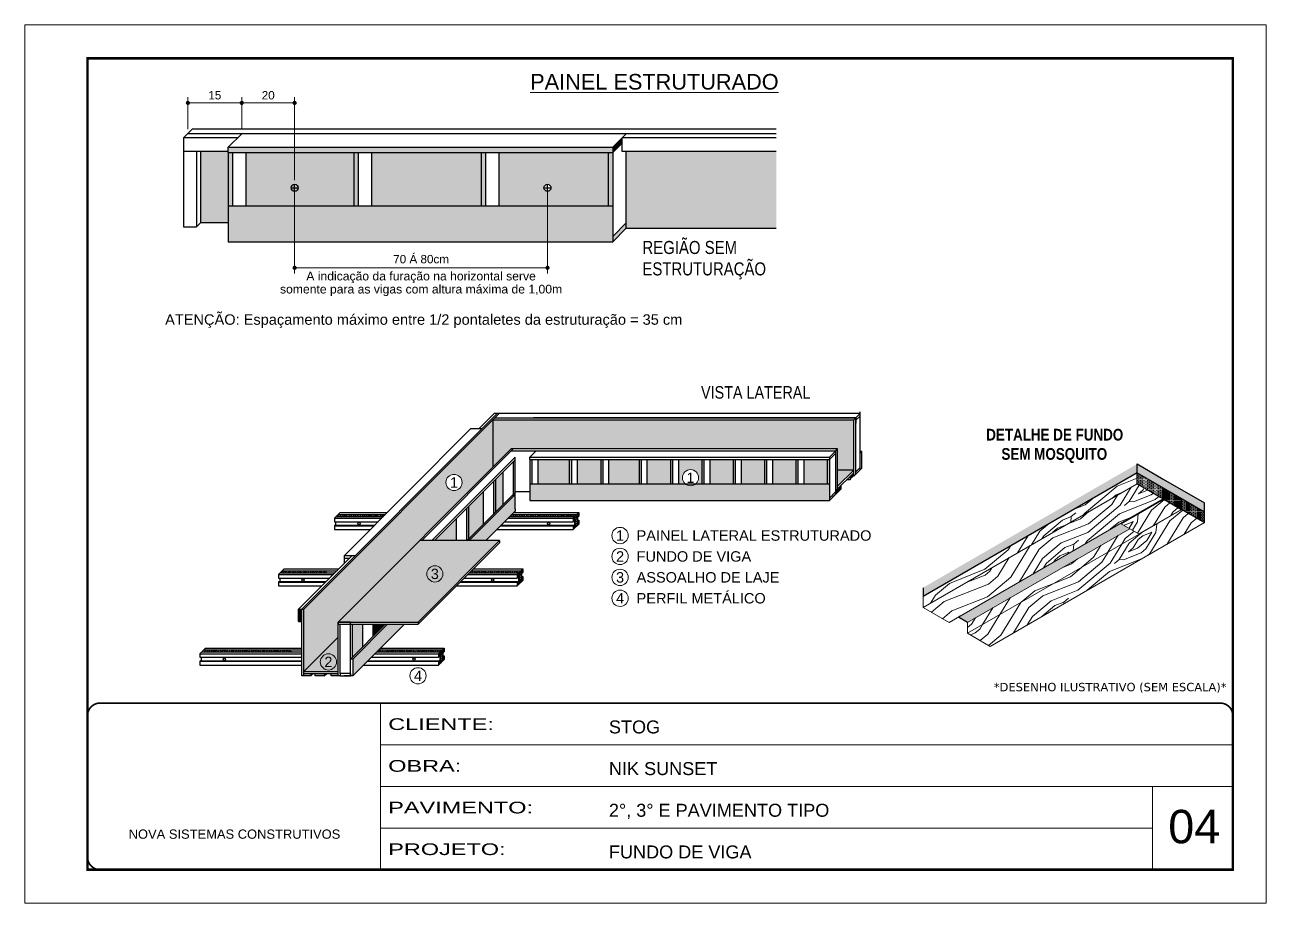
# Model space of a CAD drawing. Header units: millimetres. Extents: x 2437 to 8691, y -1523 to 4121.
# Drawn here: x 7192 to 8677, y 3071 to 4121 of the extents above; entities that cross this region are included whole.
import ezdxf
from ezdxf.enums import TextEntityAlignment as Align

# ---------------------------------------------------------------- set-up
doc = ezdxf.new("R2010")
doc.units = ezdxf.units.MM
doc.linetypes.add('CONTINUO', pattern=[0])
doc.linetypes.add('DASHED', pattern=[0.75, 0.5, -0.25])
for name, color, linetype, lineweight in [('CARIMBO', 255, 'Continuous', 9), ('Demarcação 1', 251, 'Continuous', 9), ('Folhas', 255, 'Continuous', 9), ('fundo', 100, 'Continuous', 9), ('Madeira', 126, 'Continuous', 18), ('SARRAFO DE PRESSAO', 251, 'DASHED', 9)]:
    doc.layers.add(name, color=color, linetype=linetype, lineweight=lineweight)
for name, color, linetype in [('COTA', 241, 'Continuous'), ('HACHURA MADEIRAS', 1, 'Continuous'), ('material do compensado', 7, 'Continuous'), ('texto', 7, 'Continuous')]:
    doc.layers.add(name, color=color, linetype=linetype)
doc.layers.add('Demarcação 2', color=7, linetype='Continuous', lineweight=9, true_color=0xe0e0e0)
doc.styles.add('ARIAL', font='arial.ttf')
doc.styles.add('CESAR1', font='arial.ttf', dxfattribs={"oblique": 15})
doc.styles.add('ROMANC', font='techb___.ttf', dxfattribs={"height": 2.5})
doc.styles.get("Standard").update_dxf_attribs({"font": 'arial.ttf'})
doc.styles.add('stylellllll', font='verdana.ttf', dxfattribs={"height": 2})
doc.styles.add('Tecnologia', font='')
doc.styles.add('texto', font='ARIALN.TTF')
doc.styles.get('Tecnologia').set_extended_font_data('Forgotten Futurist')
doc.dimstyles.new('1x', dxfattribs={"dimtxt": 10, "dimasz": 5, "dimexe": 7, "dimexo": 5, "dimgap": 4, "dimtad": 1, "dimdec": 1, "dimdsep": 46, "dimtxsty": 'Standard', "dimblk": 'DOT', "dimcen": 0.09, "dimclrd": 4, "dimclre": 4, "dimclrt": 2, "dimadec": 0, "dimazin": 2, "dimtfac": 1, "dimtdec": 1, "dimtmove": 0, "dimatfit": 3, "dimldrblk": 'DOT', "dimfxl": 1, "dimtolj": 1, "dimtzin": 0, "dimlwd": 9, "dimlwe": 9, "dimarcsym": 0})
pattern_1 = [(45, (4984.8396, 51760.1277), (0.99436891, 3.64601934), [4.6875, -0.9375, 0, -0.9375])]
pattern_2 = [(355, (-41141.84, 723.28), (111.07494, 93.20294), [5.12645, -97.40264]), (85, (-41097.85, 755.46), (-93.20294, 111.07494), [10.2529, -92.27619]), (40, (-41119.17, 747.03), (8.936, 102.13894), [7.24881, -21.74642, 7.24881, -14.497615, 50.751904, -43.50449]), (40, (-41147.39, 718.62), (8.936, 102.13894), [7.24983, -14.49967, 7.24983, -115.99871]), (40, (-41110.75, 725.71), (8.936, 102.13894), [7.24983, -137.7482]), (40, (-41100.98, 719.71), (8.936, 102.13894), [7.24983, -137.7482]), (40, (-41115.41, 731.26), (8.936, 102.13894), [7.24983, -137.7482]), (40, (-41120.07, 736.815), (8.936, 102.13894), [14.49967, -130.49838]), (40, (-41087.83, 811.185), (8.936, 102.13894), [14.49967, -130.49838]), (40, (-41129.834, 742.815), (8.936, 102.13894), [28.99933, -115.99871]), (40, (-41134.494, 748.37), (8.936, 102.13894), [28.99933, -115.99871]), (40, (-41065.42, 773.2), (8.936, 102.13894), [28.99933, -115.99871]), (40, (-41138.71, 759.03), (8.936, 102.13894), [21.7497, -123.24834]), (40, (-41157.795, 776.14), (8.936, 102.13894), [21.7497, -123.24834]), (40, (-41148.475, 765.03), (8.936, 102.13894), [21.7497, -123.24834]), (40, (-41079.4, 789.86), (8.936, 102.13894), [36.24951, -108.74853]), (40, (-41089.17, 795.864), (8.936, 102.13894), [36.24951, -108.74853]), (40, (-41081.19, 769.436), (8.936, 102.13894), [50.74931, -94.24873]), (21.56505, (-41130.728, 732.6), (102.138945, -8.936), [11.4631, -217.79893]), (21.56505, (-41107.62, 761.456), (102.138945, -8.936), [11.4631, -217.79893]), (21.56505, (-41113.62, 751.69), (102.138945, -8.936), [11.4631, -217.79893]), (21.56505, (-41136.73, 722.834), (102.138945, -8.936), [22.9262, -206.33583]), (21.56505, (-41112.28, 767.01), (102.138945, -8.936), [34.3893, -194.87273]), (21.56505, (-41122.046, 773.01), (102.138945, -8.936), [45.8524, -183.40963]), (21.56505, (-41131.813, 779.01), (102.138945, -8.936), [45.8524, -183.40963]), (21.56505, (-41144.453, 810.993), (102.138945, -8.936), [45.8524, -183.40963]), (21.56505, (-41145.347, 800.78), (102.138945, -8.936), [57.3155, -171.94653]), (21.56505, (-41141.134, 790.12), (102.138945, -8.936), [57.3155, -171.94653]), (58.43495, (-41108.96, 746.135), (8.936, 102.138945), [11.4631, -217.79893]), (58.43495, (-41125.174, 737.26), (8.936, 102.138945), [11.4631, -217.79893]), (58.43495, (-41141.835, 723.28), (8.936, 102.138945), [22.9262, -206.33583]), (58.43495, (-41109.853, 735.92), (8.936, 102.138945), [22.9262, -206.33583]), (58.43495, (-41152.496, 719.068), (8.936, 102.138945), [34.3893, -194.87273]), (58.43495, (-41162.71, 719.96), (8.936, 102.138945), [45.8524, -183.40963]), (58.43495, (-41070.34, 717.026), (8.936, 102.138945), [45.8524, -183.40963]), (58.43495, (-41105.193, 730.367), (8.936, 102.138945), [45.8524, -183.40963]), (58.43495, (-41085.66, 718.366), (8.936, 102.138945), [57.3155, -171.94653]), (58.43495, (-41095.426, 724.367), (8.936, 102.138945), [57.3155, -171.94653])]
pattern_3 = [(0, (-30249.318, -7030.6706), (0.82275303, 1.645506056), [0, -1.645506056])]

# ---------------------------------------------------------------- blocks, each defined once
blk = doc.blocks.new('9999999999')
at = {"color": 30, "linetype": 'CONTINUO'}
for p, q in [((98564.6, 34230.2), (98564.6, 34429.4)), ((98564.6, 34379.6), (99584, 34379.6)), ((98564.6, 34329.8), (99488, 34329.8)), ((99584, 34329.8), (99488, 34329.8)), ((99488, 34329.8), (99488, 34230.2)), ((98564.6, 34280), (99488, 34280))]:
    blk.add_line(p, q, dxfattribs=at)
at = {"color": 30, "linetype": 'CONTINUO', "const_width": 2}
blk.add_lwpolyline([(99584, 34230.2), (99584, 34414.4, 0.414214), (99569, 34429.4), (98229, 34429.4, 0.414214), (98214, 34414.4), (98214, 34245.2, 0.414214), (98229, 34230.2), (99584, 34230.2)], format="xyb", dxfattribs=at)
at = {"layer": 'Folhas'}
blk.add_lwpolyline([(98139, 34190.2), (99624, 34190.2), (99624, 35240.2), (98139, 35240.2)], close=True, dxfattribs=at)
at = {"layer": 'Folhas', "color": 30, "const_width": 3}
blk.add_lwpolyline([(98214, 34230.2), (99584, 34230.2), (99584, 35200.2), (98214, 35200.2)], close=True, dxfattribs=at)
at = {"color": 7, "linetype": 'Continuous', "ltscale": 5, "style": 'ARIAL'}
for s, height, p in [('STOG', 15.48, (98837.7, 34393.1)), ('NIK SUNSET', 15.48, (98837.7, 34343.3)), ('2°, 3° E PAVIMENTO TIPO', 15.483, (98837.7, 34293.5)), ('NOVA SISTEMAS CONSTRUTIVOS', 11.059, (98263.2, 34267.2)), ('FUNDO DE VIGA', 15.483, (98837.7, 34243.7))]:
    blk.add_text(s, height=height, dxfattribs=at).set_placement(p)
at = {"layer": 'Folhas', "color": 7, "style": 'Tecnologia', "width": 1.5}
for s, p in [('CLIENTE:', (98573.7, 34397.2)), ('OBRA:', (98573.7, 34347.3)), ('PAVIMENTO:', (98573.7, 34297.5)), ('PROJETO:', (98573.7, 34247.7))]:
    blk.add_text(s, height=14, dxfattribs=at).set_placement(p)
blk = doc.blocks.new('_Dot')
at = {"color": 0, "linetype": 'ByBlock', "lineweight": -2}
blk.add_line((-0.5, 0), (-1, 0), dxfattribs=at)
at = {"color": 0, "linetype": 'ByBlock', "const_width": 0.5}
blk.add_lwpolyline([(-0.25, 0, 1), (0.25, 0, 1)], format="xyb", close=True, dxfattribs=at)
blk = doc.blocks.new('*D5')
at = {"layer": 'COTA', "color": 4, "lineweight": 9, "transparency": 16777216}
for p, q in [((7387.4, 3996.1), (7387.4, 4034.5)), ((7392.4, 4027.5), (7446.8, 4027.5)), ((7451.8, 3995.7), (7451.8, 4034.5))]:
    blk.add_line(p, q, dxfattribs=at)
at = {"layer": 'Defpoints', "color": 0, "transparency": 16777216}
for p in [(7451.8, 4027.5), (7387.4, 3991.1), (7451.8, 3990.7)]:
    blk.add_point(p, dxfattribs=at)
at = {"layer": 'COTA', "color": 4, "lineweight": 9, "transparency": 16777216, "xscale": 5, "yscale": 5, "zscale": 5, "rotation": 180}
blk.add_blockref('_Dot', (7387.4, 4027.5), dxfattribs=at)
at = {"layer": 'COTA', "color": 4, "lineweight": 9, "transparency": 16777216, "xscale": 5, "yscale": 5, "zscale": 5}
blk.add_blockref('_Dot', (7451.8, 4027.5), dxfattribs=at)
at = {"layer": 'COTA', "color": 2, "transparency": 16777216, "insert": (7419.6, 4036.6), "char_height": 10, "attachment_point": 5}
blk.add_mtext('\\A1;15', dxfattribs=at)
blk = doc.blocks.new('*D6')
at = {"layer": 'COTA', "color": 4, "lineweight": 9, "transparency": 16777216}
for p, q in [((7451.8, 3995.7), (7451.8, 4034.5)), ((7456.8, 4027.5), (7510.1, 4027.5)), ((7515.1, 3935.2), (7515.1, 4034.5))]:
    blk.add_line(p, q, dxfattribs=at)
at = {"layer": 'Defpoints', "color": 0, "transparency": 16777216}
for p in [(7515.1, 4027.5), (7451.8, 3990.7), (7515.1, 3930.2)]:
    blk.add_point(p, dxfattribs=at)
at = {"layer": 'COTA', "color": 4, "lineweight": 9, "transparency": 16777216, "xscale": 5, "yscale": 5, "zscale": 5, "rotation": 180}
blk.add_blockref('_Dot', (7451.8, 4027.5), dxfattribs=at)
at = {"layer": 'COTA', "color": 4, "lineweight": 9, "transparency": 16777216, "xscale": 5, "yscale": 5, "zscale": 5}
blk.add_blockref('_Dot', (7515.1, 4027.5), dxfattribs=at)
at = {"layer": 'COTA', "color": 2, "transparency": 16777216, "insert": (7483.5, 4036.6), "char_height": 10, "attachment_point": 5}
blk.add_mtext('\\A1;20', dxfattribs=at)
blk = doc.blocks.new('*D7')
at = {"layer": 'COTA', "color": 4, "lineweight": 9, "transparency": 16777216}
for p, q in [((7515.1, 3925.2), (7515.1, 3823.4)), ((7817.6, 3925.2), (7817.6, 3823.4)), ((7520.1, 3830.4), (7812.6, 3830.4))]:
    blk.add_line(p, q, dxfattribs=at)
at = {"layer": 'Defpoints', "color": 0, "transparency": 16777216}
for p in [(7515.1, 3930.2), (7817.6, 3930.2), (7817.6, 3830.4)]:
    blk.add_point(p, dxfattribs=at)
at = {"layer": 'COTA', "color": 4, "lineweight": 9, "transparency": 16777216, "xscale": 5, "yscale": 5, "zscale": 5, "rotation": 180}
blk.add_blockref('_Dot', (7515.1, 3830.4), dxfattribs=at)
at = {"layer": 'COTA', "color": 4, "lineweight": 9, "transparency": 16777216, "xscale": 5, "yscale": 5, "zscale": 5}
blk.add_blockref('_Dot', (7817.6, 3830.4), dxfattribs=at)
at = {"layer": 'COTA', "color": 2, "transparency": 16777216, "insert": (7666.4, 3840.7), "char_height": 10, "attachment_point": 5}
blk.add_mtext('\\A1;70 Á 80cm', dxfattribs=at)

msp = doc.modelspace()

# ---------------------------------------------------------------- hatches: boundary and pattern name
for points in [[(7907.03, 3979.46), (7907.03, 3985.83), (7895.68, 3974.58), (7895.68, 3968.2)], [(7738.08, 3904.49), (7743.4, 3904.49), (7743.4, 3968.2), (7738.08, 3968.2)], [(8183.93, 3581.14), (8183.93, 3585.34), (8179.7, 3581.14), (8179.7, 3576.95)], [(8168.77, 3570.3), (8162.78, 3564.36), (8162.78, 3560.17), (8168.77, 3566.1)], [(7523.54, 3422.32), (7519.88, 3422.32), (7519.88, 3407.46), (7523.54, 3407.46)]]:
    msp.add_hatch(color=256).paths.add_polyline_path(points)
at = {"linetype": 'ByBlock', "ltscale": 2}
for points in [[(7435.51, 3904.49), (7440.84, 3904.49), (7440.84, 3968.09), (7435.51, 3968.09)], [(7895.68, 3974.58), (7435.62, 3974.58), (7435.62, 3968.2), (7895.68, 3968.2)], [(7585.69, 3904.49), (7591.02, 3904.49), (7591.02, 3968.09), (7585.69, 3968.09)], [(8193.56, 3610.94), (8191.55, 3610.94), (8191.55, 3608.7)], [(7776.64, 3557), (7779, 3559.35), (7779, 3600.79), (7776.64, 3598.44)], [(7796.29, 3572.23), (7798.73, 3572.23), (7798.73, 3600.95), (7796.29, 3600.95)], [(7843.57, 3572.23), (7846.01, 3572.23), (7846.01, 3600.95), (7843.57, 3600.95)], [(7881.1, 3572.23), (7883.54, 3572.23), (7883.54, 3600.95), (7881.1, 3600.95)], [(7927.04, 3572.23), (7929.48, 3572.23), (7929.48, 3600.95), (7927.04, 3600.95)], [(7964.57, 3572.23), (7967.01, 3572.23), (7967.01, 3600.95), (7964.57, 3600.95)], [(8002.1, 3572.23), (8004.54, 3572.23), (8004.54, 3600.95), (8002.1, 3600.95)], [(8039.64, 3572.23), (8042.08, 3572.23), (8042.08, 3600.95), (8039.64, 3600.95)], [(8077.17, 3572.23), (8079.61, 3572.23), (8079.61, 3600.95), (8077.17, 3600.95)], [(8114.7, 3572.23), (8117.14, 3572.23), (8117.14, 3600.95), (8114.7, 3600.95)], [(8152.24, 3572.23), (8154.68, 3572.23), (8154.68, 3600.95), (8152.24, 3600.95)], [(7753.31, 3536.14), (7755.66, 3538.49), (7755.66, 3577.78), (7753.31, 3575.43)], [(7776.75, 3557.1), (7776.75, 3559.58), (7723.36, 3506.19), (7723.36, 3504.3), (7723.94, 3504.3)], [(7723.25, 3545.04), (7720.9, 3542.69), (7720.9, 3504.19), (7723.25, 3504.19)], [(7626.08, 3404.17), (7623.52, 3404.17), (7582.06, 3362.71), (7584.63, 3362.71)], [(7608.87, 3389.52), (7611.23, 3391.88), (7611.23, 3404.06), (7608.87, 3404.06)]]:
    msp.add_hatch(color=256, dxfattribs=at).paths.add_polyline_path(points)
h = msp.add_hatch(color=256)
h.paths.add_polyline_path([(7895.68, 3867.95), (7895.68, 3861.57), (7911.9, 3877.66), (7911.9, 3884.04)])
h.paths.add_polyline_path([(7890.35, 3904.49), (7895.68, 3904.49), (7895.68, 3968.2), (7890.35, 3968.2)])
at = {"linetype": 'Continuous', "ltscale": 1.5}
h = msp.add_hatch(dxfattribs=at)
h.set_pattern_fill('ANSI36', color=256, scale=15, style=0)
h.set_pattern_definition(pattern_1)
h.paths.add_polyline_path([(7567.31, 3535.62), (7564.8, 3533.11), (7621.37, 3533.11), (7623.86, 3535.62)])
h = msp.add_hatch(dxfattribs=at)
h.set_pattern_fill('ANSI36', color=256, scale=15, style=0)
h.set_pattern_definition(pattern_1)
h.paths.add_polyline_path([(7853, 3535.62), (7775.27, 3535.62), (7772.76, 3533.11), (7850.49, 3533.11)])
h.paths.add_polyline_path([(7853, 3535.62), (7850.49, 3533.11), (7850.49, 3519.5), (7853, 3522)])
h = msp.add_hatch(dxfattribs=at)
h.set_pattern_fill('ANSI36', color=256, scale=15, style=0)
h.set_pattern_definition(pattern_1)
h.paths.add_polyline_path([(7500.33, 3468.25), (7497.82, 3465.74), (7554.39, 3465.74), (7556.88, 3468.25)])
h = msp.add_hatch(dxfattribs=at)
h.set_pattern_fill('ANSI36', color=256, scale=15, style=0)
h.set_pattern_definition(pattern_1)
h.paths.add_polyline_path([(7786.02, 3468.25), (7783.51, 3465.74), (7783.51, 3452.13), (7786.02, 3454.63)])
h.paths.add_polyline_path([(7727.01, 3468.25), (7724.51, 3465.74), (7783.51, 3465.74), (7786.02, 3468.25)])
h = msp.add_hatch(dxfattribs=at)
h.set_pattern_fill('ANSI36', color=256, scale=15, style=0)
h.set_pattern_definition(pattern_1)
h.paths.add_polyline_path([(7406.25, 3373.62), (7403.75, 3371.12), (7511.22, 3371.12), (7511.22, 3373.62)])
h = msp.add_hatch(dxfattribs=at)
h.set_pattern_fill('ANSI36', color=256, scale=15, style=0)
h.set_pattern_definition(pattern_1)
h.paths.add_polyline_path([(7691.94, 3373.62), (7689.44, 3371.12), (7689.44, 3357.51), (7691.94, 3360.01)])
h.paths.add_polyline_path([(7615.84, 3373.62), (7613.33, 3371.12), (7689.44, 3371.12), (7691.94, 3373.62)])
at = {"linetype": 'ByBlock', "ltscale": 2}
h = msp.add_hatch(color=256, dxfattribs=at)
h.paths.add_polyline_path([(7534.33, 3345.33), (7526.11, 3345.33), (7526.11, 3342.41), (7534.33, 3342.41)])
h.paths.add_polyline_path([(7550.62, 3345.33), (7539.84, 3345.33), (7539.84, 3342.41), (7550.62, 3342.41)])
h.paths.add_polyline_path([(7567.17, 3345.33), (7558.95, 3345.33), (7558.95, 3342.41), (7567.17, 3342.41)])
at = {"layer": 'Demarcação 1'}
h = msp.add_hatch(color=256, dxfattribs=at)
h.paths.add_polyline_path([(7545.84, 3359.23, 1), (7565.19, 3359.23, 1)], flags=17)
h.paths.add_polyline_path([(7567.17, 3406.93), (7752.22, 3591.98), (7752.22, 3648.44), (7752.22, 3648.44), (7526.11, 3422.33), (7526.11, 3347.9), (7567.17, 3388.96)])
h.paths.add_polyline_path([(7696.03, 3573.76, -1), (7715.39, 3573.76, -1)], flags=16)
h.paths.add_polyline_path([(7547.64, 3349.98), (7563.39, 3349.98), (7563.39, 3368.53), (7547.64, 3368.53)], flags=24)
h.paths.add_polyline_path([(7697.83, 3564.51), (7713.59, 3564.51), (7713.59, 3583.07), (7697.83, 3583.07)], flags=24)
for points in [[(7752.22, 3591.98), (7774.15, 3613.91), (8164.72, 3613.91), (8164.72, 3588.28), (8183.93, 3588.28), (8183.93, 3648.44), (7752.22, 3648.44)], [(8164.72, 3588.28), (8164.72, 3569.23), (8183.93, 3588.28)]]:
    msp.add_hatch(color=256, dxfattribs=at).paths.add_polyline_path(points)
h = msp.add_hatch(color=256, dxfattribs=at)
h.paths.add_polyline_path([(7526.11, 3347.9), (7567.17, 3347.9), (7567.17, 3388.96)])
h.paths.add_polyline_path([(7545.84, 3359.23, -1), (7565.19, 3359.23, -1)], flags=16)
h.paths.add_polyline_path([(7547.64, 3349.98), (7563.39, 3349.98), (7563.39, 3368.53), (7547.64, 3368.53)], flags=24)
at = {"layer": 'Demarcação 2'}
for points in [[(7435.62, 3968.2), (7435.62, 3968.2), (7435.62, 3968.2), (7435.62, 3969.26), (7402.63, 3969.26), (7402.63, 3884.04), (7435.62, 3884.04)], [(7457.17, 3904.49), (7585.8, 3904.49), (7585.8, 3968.2), (7457.17, 3968.2)], [(7607.35, 3904.49), (7738.08, 3904.49), (7738.08, 3968.2), (7607.35, 3968.2)], [(7911.9, 3969.26), (7911.9, 3877.66), (8091.18, 3877.66), (8091.18, 3969.26)], [(7895.68, 3904.49), (7435.62, 3904.49), (7435.62, 3867.95), (7435.62, 3861.57), (7895.68, 3861.57)], [(7806.27, 3572.23), (7843.68, 3572.23), (7843.68, 3601.05), (7806.27, 3601.05)], [(7853.54, 3572.23), (7881.21, 3572.23), (7881.21, 3601.05), (7853.54, 3601.05)], [(7891.08, 3572.23), (7927.14, 3572.23), (7927.14, 3601.05), (7891.08, 3601.05)], [(7937.01, 3572.23), (7964.68, 3572.23), (7964.68, 3601.05), (7937.01, 3601.05)], [(8012.08, 3572.23), (8039.74, 3572.23), (8039.74, 3601.05), (8012.08, 3601.05)], [(8049.61, 3572.23), (8077.28, 3572.23), (8077.28, 3601.05), (8049.61, 3601.05)], [(8087.14, 3572.23), (8114.81, 3572.23), (8114.81, 3601.05), (8087.14, 3601.05)], [(8124.68, 3572.23), (8152.34, 3572.23), (8152.34, 3601.05), (8124.68, 3601.05)], [(7755.76, 3538.59), (7764.43, 3547.26), (7764.43, 3586.22), (7755.76, 3577.56)], [(8154.78, 3572.23), (7995.11, 3572.23, -0.3830345), (7982.18, 3572.23), (7796.4, 3572.23), (7796.4, 3552.23), (8154.78, 3552.23)], [(7723.36, 3506.19), (7741.09, 3523.92), (7741.09, 3562.88), (7723.36, 3545.15)], [(7779.1, 3542.37), (7779.1, 3559.46), (7723.94, 3504.3), (7743.94, 3504.3), (7779.1, 3539.45)], [(7682.5, 3504.3), (7708.68, 3504.3), (7708.68, 3530.47)], [(7584.41, 3365.06), (7596.66, 3377.31), (7596.66, 3404.17), (7584.41, 3404.17)], [(7646.38, 3404.17), (7640.9, 3404.17), (7626.08, 3404.17), (7584.63, 3362.71), (7584.63, 3342.41)], [(7611.33, 3391.98), (7623.52, 3404.17), (7611.33, 3404.17)]]:
    msp.add_hatch(color=256, dxfattribs=at).paths.add_polyline_path(points)
h = msp.add_hatch(color=256, dxfattribs=at)
h.paths.add_polyline_path([(7813.4, 3926.02, -1), (7821.77, 3926.02, -1)], flags=16)
h.paths.add_polyline_path([(7759.63, 3904.49), (7890.35, 3904.49), (7890.35, 3968.2), (7759.63, 3968.2)])
h = msp.add_hatch(color=256, dxfattribs=at)
h.paths.add_polyline_path([(7998.33, 3579.43, -1), (7978.97, 3579.43, -1)], flags=16)
h.paths.add_polyline_path([(7980.77, 3570.18), (7996.53, 3570.18), (7996.53, 3588.74), (7980.77, 3588.74)], flags=24)
h.paths.add_polyline_path([(7974.54, 3572.23), (8002.21, 3572.23), (8002.21, 3601.05), (7974.54, 3601.05)])
h = msp.add_hatch(color=256, dxfattribs=at)
h.paths.add_polyline_path([(7567.17, 3406.93), (7569.74, 3406.93), (7582.06, 3406.93), (7662.81, 3406.93), (7760.18, 3504.3), (7664.54, 3504.3)])
h.paths.add_polyline_path([(7674.91, 3454.92), (7690.78, 3454.92), (7690.78, 3473.8), (7674.91, 3473.8)], flags=24)
at = {"layer": 'fundo'}
h = msp.add_hatch(color=252, dxfattribs=at)
h.dxf.hatch_style = 1
h.paths.add_polyline_path([(8266.83, 3447.95), (8266.83, 3437.29), (8522.97, 3585.18), (8522.97, 3595.84)])
h = msp.add_hatch(color=252, dxfattribs=at)
h.dxf.hatch_style = 1
h.paths.add_polyline_path([(8554.05, 3577.89), (8522.97, 3595.84), (8522.97, 3585.18), (8554.05, 3567.24), (8603.39, 3538.75), (8603.39, 3549.41)])
h = msp.add_hatch(color=252, dxfattribs=at)
h.dxf.hatch_style = 1
h.paths.add_polyline_path([(8514.34, 3518.44), (8503.97, 3524.43), (8503.97, 3525.3), (8309.18, 3412.84), (8320.1, 3406.54)])
at = {"layer": 'HACHURA MADEIRAS'}
h = msp.add_hatch(dxfattribs=at)
h.set_pattern_fill('DOTS', scale=1.036539)
h.set_pattern_definition(pattern_3)
h.paths.add_polyline_path([(8554.05, 3554.21), (8554.05, 3567.24), (8522.97, 3585.18), (8522.97, 3572.16)])
h = msp.add_hatch(dxfattribs=at)
h.set_pattern_fill('DOTS', scale=1.036539)
h.set_pattern_definition(pattern_3)
h.paths.add_polyline_path([(8554.81, 3566.8), (8554.81, 3553.78), (8575.95, 3541.57), (8575.95, 3554.6)])
h = msp.add_hatch(dxfattribs=at)
h.set_pattern_fill('DOTS', scale=1.036539)
h.set_pattern_definition(pattern_3)
h.paths.add_polyline_path([(8576.25, 3554.42), (8576.25, 3541.4), (8603.39, 3525.73), (8603.39, 3538.75)])
at = {"layer": 'Madeira'}
h = msp.add_hatch(dxfattribs=at)
h.set_pattern_fill('PATRON00077', color=256, scale=102.529099, angle=355, pattern_type=2)
h.set_pattern_definition(pattern_2)
h.paths.add_polyline_path([(8266.83, 3437.29), (8266.83, 3424.27), (8522.97, 3572.16), (8522.97, 3585.18)])
h = msp.add_hatch(dxfattribs=at)
h.set_pattern_fill('PATRON00077', color=256, scale=102.529099, angle=355, pattern_type=2)
h.set_pattern_definition([(355, (-10039.32, -68517.29), (111.07494, 93.20294), [5.12645, -97.40264]), (85, (-9995.33, -68485.11), (-93.20294, 111.07494), [10.25291, -92.27619]), (40, (-10016.655, -68493.54), (8.936, 102.138945), [7.248807, -21.74642, 7.248807, -14.497615, 50.751904, -43.504487]), (40, (-10044.87, -68521.95), (8.936, 102.138945), [7.24983, -14.499665, 7.24983, -115.99871]), (40, (-10008.23, -68514.86), (8.936, 102.138945), [7.24983, -137.74821]), (40, (-9998.46, -68520.86), (8.936, 102.138945), [7.24983, -137.74821]), (40, (-10012.89, -68509.31), (8.936, 102.138945), [7.24983, -137.74821]), (40, (-10017.55, -68503.755), (8.936, 102.138945), [14.49967, -130.49838]), (40, (-9985.31, -68429.385), (8.936, 102.138945), [14.49967, -130.49838]), (40, (-10027.316, -68497.755), (8.936, 102.138945), [28.99933, -115.99871]), (40, (-10031.976, -68492.2), (8.936, 102.138945), [28.99933, -115.99871]), (40, (-9962.905, -68467.37), (8.936, 102.138945), [28.99933, -115.99871]), (40, (-10036.19, -68481.54), (8.936, 102.138945), [21.7497, -123.24834]), (40, (-10055.28, -68464.43), (8.936, 102.138945), [21.7497, -123.24834]), (40, (-10045.96, -68475.54), (8.936, 102.138945), [21.7497, -123.24834]), (40, (-9976.885, -68450.71), (8.936, 102.138945), [36.24951, -108.74853]), (40, (-9986.65, -68444.706), (8.936, 102.138945), [36.24951, -108.74853]), (40, (-9978.67, -68471.134), (8.936, 102.138945), [50.74931, -94.24873]), (21.56505, (-10028.21, -68507.97), (102.138945, -8.936), [11.4631, -217.79893]), (21.56505, (-10005.1, -68479.114), (102.138945, -8.936), [11.4631, -217.79893]), (21.56505, (-10011.1, -68488.88), (102.138945, -8.936), [11.4631, -217.79893]), (21.56505, (-10034.21, -68517.736), (102.138945, -8.936), [22.9262, -206.33583]), (21.56505, (-10009.76, -68473.56), (102.138945, -8.936), [34.3893, -194.87273]), (21.56505, (-10019.53, -68467.56), (102.138945, -8.936), [45.8524, -183.40963]), (21.56505, (-10029.295, -68461.56), (102.138945, -8.936), [45.8524, -183.40963]), (21.56505, (-10041.935, -68429.577), (102.138945, -8.936), [45.8524, -183.40963]), (21.56505, (-10042.83, -68439.79), (102.138945, -8.936), [57.31551, -171.94653]), (21.56505, (-10038.616, -68450.45), (102.138945, -8.936), [57.31551, -171.94653]), (58.43495, (-10006.44, -68494.435), (8.936, 102.138945), [11.4631, -217.79893]), (58.43495, (-10022.656, -68503.31), (8.936, 102.138945), [11.4631, -217.79893]), (58.43495, (-10039.317, -68517.29), (8.936, 102.138945), [22.9262, -206.33583]), (58.43495, (-10007.335, -68504.65), (8.936, 102.138945), [22.9262, -206.33583]), (58.43495, (-10049.98, -68521.5), (8.936, 102.138945), [34.3893, -194.87273]), (58.43495, (-10060.19, -68520.61), (8.936, 102.138945), [45.8524, -183.40963]), (58.43495, (-9967.82, -68523.544), (8.936, 102.138945), [45.8524, -183.40963]), (58.43495, (-10002.675, -68510.203), (8.936, 102.138945), [45.8524, -183.40963]), (58.43495, (-9983.14, -68522.204), (8.936, 102.138945), [57.31551, -171.94653]), (58.43495, (-9992.91, -68516.203), (8.936, 102.138945), [57.31551, -171.94653])])
h.paths.add_polyline_path([(8266.83, 3424.27), (8297.91, 3406.33), (8554.05, 3554.21), (8522.97, 3572.16)])
h = msp.add_hatch(dxfattribs=at)
h.set_pattern_fill('PATRON00077', color=256, scale=102.529099, angle=355, pattern_type=2)
h.set_pattern_definition([(355, (-41163.8, 736.02), (111.07494, 93.20294), [5.12645, -97.40264]), (85, (-41119.82, 768.19), (-93.20294, 111.07494), [10.2529, -92.27619]), (40, (-41141.14, 759.77), (8.936, 102.13894), [7.24881, -21.74642, 7.24881, -14.497615, 50.751904, -43.50449]), (40, (-41169.35, 731.36), (8.936, 102.13894), [7.24983, -14.49967, 7.24983, -115.99871]), (40, (-41132.71, 738.446), (8.936, 102.13894), [7.24983, -137.7482]), (40, (-41122.944, 732.446), (8.936, 102.13894), [7.24983, -137.7482]), (40, (-41137.37, 744), (8.936, 102.13894), [7.24983, -137.7482]), (40, (-41142.03, 749.554), (8.936, 102.13894), [14.49967, -130.49838]), (40, (-41109.794, 823.924), (8.936, 102.13894), [14.49967, -130.49838]), (40, (-41151.8, 755.554), (8.936, 102.13894), [28.99933, -115.99871]), (40, (-41156.46, 761.11), (8.936, 102.13894), [28.99933, -115.99871]), (40, (-41087.39, 785.94), (8.936, 102.13894), [28.99933, -115.99871]), (40, (-41160.67, 771.77), (8.936, 102.13894), [21.7497, -123.24834]), (40, (-41179.76, 788.88), (8.936, 102.13894), [21.7497, -123.24834]), (40, (-41170.44, 777.77), (8.936, 102.13894), [21.7497, -123.24834]), (40, (-41101.37, 802.6), (8.936, 102.13894), [36.24951, -108.74853]), (40, (-41111.135, 808.6), (8.936, 102.13894), [36.24951, -108.74853]), (40, (-41103.155, 782.175), (8.936, 102.13894), [50.74931, -94.24873]), (21.56505, (-41152.69, 745.34), (102.138945, -8.936), [11.4631, -217.79893]), (21.56505, (-41129.583, 774.195), (102.138945, -8.936), [11.4631, -217.79893]), (21.56505, (-41135.584, 764.43), (102.138945, -8.936), [11.4631, -217.79893]), (21.56505, (-41158.692, 735.573), (102.138945, -8.936), [22.9262, -206.33583]), (21.56505, (-41134.243, 779.75), (102.138945, -8.936), [34.3893, -194.87273]), (21.56505, (-41144.01, 785.75), (102.138945, -8.936), [45.8524, -183.40963]), (21.56505, (-41153.778, 791.75), (102.138945, -8.936), [45.8524, -183.40963]), (21.56505, (-41166.418, 823.73), (102.138945, -8.936), [45.8524, -183.40963]), (21.56505, (-41167.31, 813.52), (102.138945, -8.936), [57.3155, -171.94653]), (21.56505, (-41163.1, 802.857), (102.138945, -8.936), [57.3155, -171.94653]), (58.43495, (-41130.924, 758.874), (8.936, 102.138945), [11.4631, -217.79893]), (58.43495, (-41147.14, 750), (8.936, 102.138945), [11.4631, -217.79893]), (58.43495, (-41163.8, 736.02), (8.936, 102.138945), [22.9262, -206.33583]), (58.43495, (-41131.817, 748.66), (8.936, 102.138945), [22.9262, -206.33583]), (58.43495, (-41174.46, 731.807), (8.936, 102.138945), [34.3893, -194.87273]), (58.43495, (-41184.674, 732.7), (8.936, 102.138945), [45.8524, -183.40963]), (58.43495, (-41092.3, 729.765), (8.936, 102.138945), [45.8524, -183.40963]), (58.43495, (-41127.157, 743.107), (8.936, 102.138945), [45.8524, -183.40963]), (58.43495, (-41107.623, 731.105), (8.936, 102.138945), [57.3155, -171.94653]), (58.43495, (-41117.39, 737.106), (8.936, 102.138945), [57.3155, -171.94653])])
h.paths.add_polyline_path([(8525.11, 3512.22), (8575.95, 3541.57), (8554.29, 3554.14), (8503.97, 3524.43)])
h = msp.add_hatch(dxfattribs=at)
h.set_pattern_fill('PATRON00077', color=256, scale=102.529099, angle=355, pattern_type=2)
h.set_pattern_definition(pattern_2)
h.paths.add_polyline_path([(8347.25, 3377.85), (8603.39, 3525.73), (8576.25, 3541.4), (8320.2, 3393.57)])
h = msp.add_hatch(dxfattribs=at)
h.set_pattern_fill('PATRON00077', color=256, scale=102.529099, angle=355, pattern_type=2)
h.set_pattern_definition(pattern_2)
h.paths.add_polyline_path([(8525.47, 3512.01), (8514.19, 3518.52), (8320.04, 3406.5), (8320.1, 3393.51)])

# ---------------------------------------------------------------- linework, layer by layer
at = {"linetype": 'ByBlock', "ltscale": 2}
for p, q in [((7382.19, 3985.83), (7392.63, 3996.27)), ((7382.19, 3985.83), (7382.19, 3969.26)), ((7451.85, 3990.67), (7435.62, 3974.58)), ((7911.9, 3990.67), (7895.68, 3974.58)), ((7907.03, 3969.26), (7907.03, 3985.83)), ((7382.19, 3969.26), (7382.19, 3879.21)), ((7397.79, 3969.26), (7397.79, 3879.21)), ((7402.63, 3969.26), (7402.63, 3884.04)), ((7435.62, 3974.58), (7895.68, 3974.58)), ((7435.62, 3968.2), (7435.62, 3974.58)), ((7435.62, 3968.2), (7435.62, 3861.57)), ((7435.62, 3968.2), (7435.62, 3867.95)), ((7435.62, 3968.2), (7895.68, 3968.2)), ((7440.95, 3968.2), (7440.95, 3904.49)), ((7457.17, 3904.49), (7457.17, 3968.2)), ((7585.8, 3968.2), (7585.8, 3904.49)), ((7591.13, 3968.2), (7591.13, 3904.49)), ((7607.35, 3904.49), (7607.35, 3968.2)), ((7738.08, 3968.2), (7738.08, 3904.49)), ((7743.4, 3968.2), (7743.4, 3904.49)), ((7759.63, 3904.49), (7759.63, 3968.2)), ((7890.35, 3968.2), (7890.35, 3904.49)), ((7907.03, 3979.46), (7895.68, 3968.2)), ((7895.68, 3974.58), (7895.68, 3861.57)), ((7911.9, 3877.66), (7911.9, 3969.26)), ((7397.79, 3879.21), (7402.63, 3884.04)), ((7435.62, 3884.04), (7402.63, 3884.04)), ((7435.62, 3884.04), (7402.63, 3884.04)), ((7911.9, 3884.04), (7895.68, 3867.95)), ((7911.9, 3877.66), (7895.68, 3861.57)), ((8191.55, 3653.14), (8186.5, 3648.13)), ((7667.1, 3504.3), (7776.72, 3613.91)), ((7803.83, 3611.34), (7796.4, 3603.97)), ((8162.21, 3611.34), (8154.78, 3603.97)), ((8162.21, 3611.34), (8164.72, 3613.91)), ((8162.21, 3611.34), (8162.21, 3559.6)), ((8191.55, 3608.7), (8193.56, 3610.94)), ((8193.56, 3610.94), (8191.55, 3610.94)), ((8193.56, 3590.94), (8193.56, 3610.94)), ((7776.75, 3557.1), (7776.75, 3598.54)), ((7779.1, 3542.37), (7779.1, 3600.89)), ((7796.4, 3603.97), (8154.78, 3603.97)), ((7796.4, 3601.06), (7796.4, 3603.97)), ((7796.4, 3601.06), (7796.4, 3552.23)), ((7796.4, 3601.06), (7796.4, 3572.23)), ((7796.4, 3601.05), (8154.78, 3601.05)), ((7798.84, 3601.06), (7798.84, 3572.23)), ((7806.27, 3572.23), (7806.27, 3601.06)), ((7843.68, 3601.06), (7843.68, 3572.23)), ((7846.12, 3601.06), (7846.12, 3572.23)), ((7853.54, 3572.23), (7853.54, 3601.06)), ((7881.21, 3601.06), (7881.21, 3572.23)), ((7883.65, 3601.06), (7883.65, 3572.23)), ((7891.08, 3572.23), (7891.08, 3601.06)), ((7927.14, 3601.06), (7927.14, 3572.23)), ((7929.58, 3601.06), (7929.58, 3572.23)), ((7937.01, 3572.23), (7937.01, 3601.06)), ((7964.68, 3601.06), (7964.68, 3572.23)), ((7967.12, 3601.06), (7967.12, 3572.23)), ((7974.54, 3572.23), (7974.54, 3601.06)), ((8002.21, 3601.06), (8002.21, 3572.23)), ((8004.65, 3601.06), (8004.65, 3572.23)), ((8012.08, 3572.23), (8012.08, 3601.06)), ((8039.74, 3601.06), (8039.74, 3572.23)), ((8042.18, 3601.06), (8042.18, 3572.23)), ((8049.61, 3572.23), (8049.61, 3601.06)), ((8077.28, 3601.06), (8077.28, 3572.23)), ((8079.72, 3601.06), (8079.72, 3572.23)), ((8087.14, 3572.23), (8087.14, 3601.06)), ((8114.81, 3601.05), (8114.81, 3572.23)), ((8117.25, 3601.05), (8117.25, 3572.23)), ((8124.68, 3572.23), (8124.68, 3601.05)), ((8152.34, 3601.05), (8152.34, 3572.23)), ((8162.21, 3608.42), (8154.78, 3601.05)), ((8154.78, 3603.97), (8154.78, 3601.05)), ((8154.78, 3601.05), (8154.78, 3552.23)), ((7764.43, 3547.26), (7764.43, 3586.22)), ((8191.55, 3588.7), (8183.93, 3581.14)), ((8191.55, 3588.7), (8193.56, 3590.94)), ((7753.41, 3536.24), (7753.41, 3575.54)), ((7755.76, 3538.59), (7755.76, 3577.89)), ((8168.77, 3566.1), (8158.39, 3555.8)), ((7779.1, 3561.93), (7721.47, 3504.3)), ((7741.09, 3523.92), (7741.09, 3563.22)), ((7796.4, 3562.52), (7779.1, 3562.52)), ((8162.21, 3562.52), (8154.78, 3555.15)), ((8162.21, 3559.6), (8154.78, 3552.23)), ((8164.72, 3562.09), (8162.21, 3559.6)), ((7567.31, 3535.62), (7623.86, 3535.62)), ((7569.38, 3537.69), (7625.92, 3537.69)), ((7721, 3504.3), (7721, 3542.79)), ((7723.36, 3504.3), (7723.36, 3545.15)), ((7775.27, 3535.62), (7853, 3535.62)), ((7777.33, 3537.69), (7855.07, 3537.69)), ((7779.1, 3542.37), (7779.1, 3539.45)), ((7853, 3535.62), (7853, 3522)), ((7853.62, 3535.33), (7853.62, 3523.4)), ((7854.44, 3536.15), (7854.44, 3532.87)), ((7562.73, 3531.04), (7562.73, 3526.85)), ((7562.73, 3531.04), (7605.98, 3531.04)), ((7562.73, 3531.04), (7619.31, 3531.04)), ((7562.73, 3526.85), (7615.14, 3526.85)), ((7562.73, 3521.98), (7610.3, 3521.98)), ((7563.37, 3522.62), (7610.94, 3522.62)), ((7564.18, 3526.85), (7564.18, 3522.62)), ((7564.8, 3533.11), (7621.37, 3533.11)), ((7761.63, 3521.98), (7848.42, 3521.98)), ((7762.27, 3522.62), (7849.06, 3522.62)), ((7766.5, 3526.85), (7848.42, 3526.85)), ((7770.69, 3531.04), (7848.42, 3531.04)), ((7772.76, 3533.11), (7850.49, 3533.11)), ((7848.42, 3531.04), (7848.42, 3526.85)), ((7849.06, 3530.77), (7849.06, 3527.49)), ((7849.06, 3519.65), (7849.87, 3519.65)), ((7849.87, 3531.57), (7849.87, 3519.65)), ((7850.49, 3533.11), (7850.49, 3519.5)), ((7853.62, 3532.87), (7854.44, 3532.87)), ((7853.62, 3528.62), (7855.07, 3528.62)), ((7853.62, 3528), (7854.44, 3528)), ((7853.62, 3524.22), (7854.44, 3524.22)), ((7854.44, 3528), (7854.44, 3524.22)), ((7562.73, 3517.43), (7592.44, 3517.43)), ((7562.73, 3517.43), (7605.78, 3517.43)), ((7757.08, 3517.43), (7848.42, 3517.43)), ((7760.3, 3504.3), (7760.3, 3501.53)), ((7574.87, 3477.33), (7574.87, 3486.35)), ((7574.87, 3483.43), (7580.97, 3483.43)), ((7495.75, 3463.67), (7539, 3463.67)), ((7495.75, 3463.67), (7561.22, 3463.67)), ((7495.75, 3463.67), (7495.75, 3459.48)), ((7497.82, 3465.74), (7563.29, 3465.74)), ((7500.33, 3468.25), (7565.8, 3468.25)), ((7502.4, 3470.32), (7567.86, 3470.32)), ((7722.42, 3463.67), (7781.44, 3463.67)), ((7724.49, 3465.74), (7783.51, 3465.74)), ((7726.99, 3468.25), (7786.02, 3468.25)), ((7729.06, 3470.32), (7788.09, 3470.32)), ((7781.44, 3463.67), (7781.44, 3459.48)), ((7782.08, 3463.4), (7782.08, 3460.12)), ((7782.89, 3464.2), (7782.89, 3452.28)), ((7783.51, 3465.74), (7783.51, 3452.13)), ((7786.02, 3468.25), (7786.02, 3454.63)), ((7786.64, 3467.96), (7786.64, 3456.03)), ((7786.64, 3465.5), (7787.46, 3465.5)), ((7786.64, 3461.25), (7788.09, 3461.25)), ((7786.64, 3460.63), (7787.46, 3460.63)), ((7787.46, 3468.78), (7787.46, 3465.5)), ((7787.46, 3460.63), (7787.46, 3456.85)), ((7495.75, 3459.48), (7557.03, 3459.48)), ((7495.75, 3454.61), (7552.16, 3454.61)), ((7495.75, 3450.06), (7525.46, 3450.06)), ((7495.75, 3450.06), (7547.61, 3450.06)), ((7496.39, 3455.25), (7552.8, 3455.25)), ((7497.2, 3459.48), (7497.2, 3455.25)), ((7708.81, 3450.06), (7781.44, 3450.06)), ((7713.36, 3454.61), (7781.44, 3454.61)), ((7714, 3455.25), (7782.08, 3455.25)), ((7718.23, 3459.48), (7781.44, 3459.48)), ((7782.08, 3452.28), (7782.89, 3452.28)), ((7786.64, 3456.85), (7787.46, 3456.85)), ((7519.88, 3407.46), (7519.88, 3422.32)), ((7523.54, 3422.33), (7526.11, 3422.33)), ((7519.88, 3407.46), (7523.54, 3407.46)), ((7567.17, 3406.93), (7569.74, 3406.93)), ((7572.96, 3404.17), (7640.9, 3404.17)), ((7582.06, 3345.33), (7582.06, 3404.17)), ((7584.41, 3365.06), (7584.41, 3404.03)), ((7596.66, 3377.31), (7596.66, 3404.17)), ((7608.98, 3389.63), (7608.98, 3404.17)), ((7611.33, 3391.98), (7611.33, 3404.17)), ((7662.81, 3406.93), (7662.81, 3404.17)), ((7403.75, 3371.12), (7523.54, 3371.12)), ((7406.25, 3373.62), (7523.54, 3373.62)), ((7408.32, 3375.69), (7523.54, 3375.69)), ((7613.33, 3371.12), (7689.44, 3371.12)), ((7615.84, 3373.62), (7691.94, 3373.62)), ((7617.91, 3375.69), (7694.01, 3375.69)), ((7689.44, 3371.12), (7689.44, 3357.51)), ((7691.94, 3373.62), (7691.94, 3360.01)), ((7692.57, 3373.33), (7692.57, 3361.41)), ((7693.39, 3374.15), (7693.39, 3370.88)), ((7401.68, 3369.05), (7497.89, 3369.05)), ((7401.68, 3369.05), (7523.54, 3369.05)), ((7401.68, 3369.05), (7401.68, 3364.86)), ((7401.68, 3364.86), (7523.54, 3364.86)), ((7401.68, 3359.99), (7523.54, 3359.99)), ((7402.32, 3360.63), (7523.54, 3360.63)), ((7403.12, 3364.86), (7403.12, 3360.63)), ((7602.2, 3359.99), (7687.37, 3359.99)), ((7602.84, 3360.63), (7688.01, 3360.63)), ((7607.07, 3364.86), (7687.37, 3364.86)), ((7611.27, 3369.05), (7687.37, 3369.05)), ((7687.37, 3369.05), (7687.37, 3364.86)), ((7688.01, 3368.77), (7688.01, 3365.5)), ((7688.01, 3357.66), (7688.81, 3357.66)), ((7688.81, 3369.58), (7688.81, 3357.66)), ((7692.57, 3370.88), (7693.39, 3370.88)), ((7692.57, 3366.63), (7694.01, 3366.63)), ((7692.57, 3366.01), (7693.39, 3366.01)), ((7692.57, 3362.23), (7693.39, 3362.23)), ((7693.39, 3366.01), (7693.39, 3362.23)), ((7401.68, 3355.44), (7497.89, 3355.44)), ((7401.68, 3355.44), (7523.54, 3355.44)), ((7582.06, 3345.33), (7582.06, 3342.41)), ((7597.65, 3355.44), (7687.37, 3355.44))]:
    msp.add_line(p, q, dxfattribs=at)
for p, q in [((8091.18, 3996.27), (7392.63, 3996.27)), ((7446.97, 3985.83), (7382.19, 3985.83)), ((8091.18, 3990.67), (7387.03, 3990.67)), ((8091.18, 3985.83), (7907.03, 3985.83)), ((7435.62, 3969.26), (7382.19, 3969.26)), ((8091.18, 3969.26), (7907.03, 3969.26)), ((7435.5, 3904.49), (7895.68, 3904.49)), ((7382.19, 3879.21), (7397.79, 3879.21)), ((7435.62, 3861.57), (7895.68, 3861.57)), ((7757.27, 3656.06), (7523.54, 3422.33)), ((7759.83, 3656.06), (7526.11, 3422.33)), ((7753.61, 3656.06), (7735.51, 3637.96)), ((8191.55, 3656.06), (7753.61, 3656.06)), ((8191.55, 3656.06), (8186.5, 3651.01)), ((8191.55, 3590.94), (8191.55, 3658.3)), ((8191.55, 3588.7), (8191.55, 3656.06)), ((7752.22, 3648.44), (8183.93, 3648.44)), ((7752.22, 3648.44), (7752.22, 3591.98)), ((7754.78, 3651.01), (8186.5, 3651.01)), ((8186.5, 3651.01), (7800.88, 3651.01)), ((8186.5, 3651.01), (8183.93, 3648.44)), ((8183.93, 3581.14), (8183.93, 3648.44)), ((8186.5, 3583.69), (8186.5, 3651.01)), ((8186.5, 3651.01), (8186.5, 3644.85)), ((7725.61, 3637.96), (7574.87, 3486.35)), ((7739.17, 3637.96), (7725.61, 3637.96)), ((7774.15, 3613.91), (7567.17, 3406.93)), ((8164.72, 3613.91), (7774.15, 3613.91)), ((8162.21, 3611.34), (7774.15, 3611.34)), ((8164.72, 3562.09), (8164.72, 3613.91)), ((7679.42, 3504.3), (7779.1, 3603.97)), ((7682.5, 3504.3), (7779.1, 3600.89)), ((7779.1, 3552.23), (7779.1, 3603.97)), ((8183.93, 3585.34), (8162.78, 3564.36)), ((8183.93, 3588.28), (8164.72, 3569.23)), ((8179.7, 3581.14), (8179.7, 3576.95)), ((8191.55, 3591.62), (8186.5, 3586.57)), ((7796.4, 3572.23), (8154.78, 3572.23)), ((8168.77, 3566.1), (8168.77, 3570.3)), ((8179.7, 3576.95), (8175.47, 3576.95)), ((7779.1, 3559.45), (7723.94, 3504.3)), ((7796.4, 3552.23), (8154.78, 3552.23)), ((7569.38, 3537.69), (7562.73, 3531.04)), ((7779.1, 3539.45), (7743.94, 3504.3)), ((7855.07, 3537.69), (7848.42, 3531.04)), ((7854.44, 3536.15), (7853.62, 3535.33)), ((7708.68, 3504.3), (7708.68, 3530.47)), ((7849.06, 3527.49), (7848.42, 3526.85)), ((7855.07, 3524.07), (7848.42, 3517.43)), ((7849.87, 3531.57), (7849.06, 3530.77)), ((7849.87, 3519.65), (7849.06, 3518.84)), ((7854.44, 3524.22), (7853.62, 3523.4)), ((7855.07, 3533.49), (7854.44, 3532.87)), ((7855.07, 3528.62), (7854.44, 3528)), ((7662.81, 3406.93), (7760.18, 3504.3)), ((7662.93, 3404.17), (7760.3, 3501.53)), ((7760.3, 3504.3), (7664.54, 3504.3)), ((7583.89, 3486.35), (7519.88, 3422.33)), ((7574.87, 3486.35), (7587.55, 3486.35)), ((7502.4, 3470.32), (7495.75, 3463.67)), ((7788.09, 3470.32), (7781.44, 3463.67)), ((7782.08, 3460.12), (7781.44, 3459.48)), ((7782.89, 3464.2), (7782.08, 3463.4)), ((7787.46, 3468.78), (7786.64, 3467.96)), ((7788.09, 3466.12), (7787.46, 3465.5)), ((7788.09, 3461.25), (7787.46, 3460.63)), ((7788.09, 3456.7), (7781.44, 3450.06)), ((7782.89, 3452.28), (7782.08, 3451.47)), ((7787.46, 3456.85), (7786.64, 3456.03)), ((7519.88, 3422.32), (7523.54, 3422.32)), ((7523.54, 3345.33), (7523.54, 3422.33)), ((7526.11, 3342.41), (7526.11, 3422.33)), ((7567.17, 3342.41), (7567.17, 3406.93)), ((7567.17, 3406.93), (7662.81, 3406.93)), ((7567.17, 3406.93), (7567.17, 3404.17)), ((7567.17, 3404.17), (7574.09, 3404.17)), ((7582.06, 3406.93), (7569.74, 3406.93)), ((7569.74, 3345.33), (7569.74, 3404.17)), ((7569.74, 3404.17), (7569.74, 3403.85)), ((7582.06, 3342.41), (7582.06, 3406.93)), ((7623.52, 3404.17), (7582.06, 3362.71)), ((7646.38, 3404.17), (7584.63, 3342.41)), ((7626.08, 3404.17), (7584.63, 3362.71)), ((7640.9, 3404.17), (7662.93, 3404.17)), ((7567.17, 3388.96), (7526.11, 3347.9)), ((7408.32, 3375.69), (7401.68, 3369.05)), ((7694.01, 3375.69), (7687.37, 3369.05)), ((7693.39, 3374.15), (7692.57, 3373.33)), ((7694.01, 3371.5), (7693.39, 3370.88)), ((7584.63, 3362.71), (7582.06, 3362.71)), ((7584.63, 3362.71), (7584.63, 3342.41)), ((7688.01, 3365.5), (7687.37, 3364.86)), ((7694.01, 3362.08), (7687.37, 3355.44)), ((7688.81, 3369.58), (7688.01, 3368.77)), ((7688.81, 3357.66), (7688.01, 3356.85)), ((7693.39, 3362.23), (7692.57, 3361.41)), ((7694.01, 3366.63), (7693.39, 3366.01)), ((7523.54, 3342.41), (7523.54, 3345.33)), ((7534.33, 3342.41), (7523.54, 3342.41)), ((7526.11, 3347.9), (7567.17, 3347.9)), ((7526.11, 3345.33), (7567.17, 3345.33)), ((7526.11, 3345.33), (7534.33, 3345.33)), ((7534.33, 3345.33), (7534.33, 3342.41)), ((7534.33, 3342.41), (7537.25, 3345.33)), ((7539.84, 3345.33), (7550.62, 3345.33)), ((7539.84, 3342.41), (7539.84, 3345.33)), ((7550.62, 3342.41), (7539.84, 3342.41)), ((7550.62, 3342.41), (7553.54, 3345.33)), ((7550.62, 3345.33), (7550.62, 3342.41)), ((7558.95, 3345.33), (7567.17, 3345.33)), ((7558.95, 3342.41), (7558.95, 3345.33)), ((7569.74, 3342.41), (7558.95, 3342.41)), ((7569.74, 3345.33), (7569.74, 3342.41)), ((7582.06, 3345.33), (7569.74, 3345.33)), ((7569.74, 3342.41), (7582.06, 3342.41)), ((7584.63, 3342.41), (7573.84, 3342.41))]:
    msp.add_line(p, q)
at = {"linetype": 'Continuous', "ltscale": 1.5}
for p, q in [((7510.95, 3926.02), (7519.31, 3926.02)), ((7515.13, 3921.84), (7515.13, 3930.21)), ((7813.4, 3926.02), (7821.77, 3926.02)), ((7817.58, 3921.84), (7817.58, 3930.2)), ((7911.9, 3877.66), (8091.18, 3877.66))]:
    msp.add_line(p, q, dxfattribs=at)
at = {"color": 0}
msp.add_line((8183.93, 3588.28), (8164.72, 3588.28), dxfattribs=at)
at = {"ltscale": 2}
for p, q in [((7855.07, 3537.69), (7855.07, 3533.49)), ((7563.37, 3522.62), (7562.73, 3521.98)), ((7562.73, 3521.98), (7562.73, 3517.43)), ((7849.06, 3522.62), (7848.42, 3521.98)), ((7848.42, 3521.98), (7848.42, 3517.43)), ((7849.06, 3522.62), (7849.06, 3518.84)), ((7855.07, 3528.62), (7855.07, 3524.07)), ((7788.09, 3470.32), (7788.09, 3466.12)), ((7788.09, 3461.25), (7788.09, 3456.7)), ((7496.39, 3455.25), (7495.75, 3454.61)), ((7495.75, 3454.61), (7495.75, 3450.06)), ((7782.08, 3455.25), (7781.44, 3454.61)), ((7781.44, 3454.61), (7781.44, 3450.06)), ((7782.08, 3455.25), (7782.08, 3451.47)), ((7694.01, 3375.69), (7694.01, 3371.5)), ((7402.32, 3360.63), (7401.68, 3359.99)), ((7401.68, 3359.99), (7401.68, 3355.44)), ((7688.01, 3360.63), (7687.37, 3359.99)), ((7687.37, 3359.99), (7687.37, 3355.44)), ((7688.01, 3360.63), (7688.01, 3356.85)), ((7694.01, 3366.63), (7694.01, 3362.08))]:
    msp.add_line(p, q, dxfattribs=at)
at = {"linetype": 'Continuous', "ltscale": 1.5}
for centre in [(7515.13, 3926.02), (7817.58, 3926.02)]:
    msp.add_circle(centre, 4.18, dxfattribs=at)
at = {"linetype": 'ByBlock', "ltscale": 2}
for centre in [(7592.19, 3524.46), (7818.97, 3524.65), (7525.21, 3457.09), (7751.99, 3457.28), (7431.13, 3362.47), (7657.91, 3362.66)]:
    msp.add_circle(centre, 1.38, dxfattribs=at)
at = {"layer": 'CARIMBO'}
for centre, radius in [((7705.71, 3573.76), 9.68), ((7988.65, 3579.43), 9.68), ((7904.43, 3510.33), 9.77), ((7904.43, 3485.33), 9.77), ((7682.85, 3464.44), 9.68), ((7904.43, 3460.33), 9.77), ((7904.43, 3435.33), 9.77), ((7555.51, 3359.23), 9.68), ((7662.66, 3342.67), 9.68)]:
    msp.add_circle(centre, radius, dxfattribs=at)
at = {"layer": 'Madeira'}
for p, q in [((8522.97, 3572.16), (8266.83, 3424.27)), ((8554.05, 3554.21), (8297.91, 3406.33)), ((8554.81, 3553.78), (8503.97, 3524.43)), ((8576.25, 3541.4), (8320.1, 3393.51)), ((8575.95, 3541.57), (8525.11, 3512.22)), ((8603.39, 3525.73), (8347.24, 3377.84)), ((8503.97, 3524.43), (8525.41, 3512.05)), ((8514.34, 3518.44), (8320.1, 3406.54)), ((8266.83, 3424.27), (8266.83, 3437.29)), ((8266.83, 3424.27), (8297.91, 3406.33)), ((8320.1, 3393.51), (8320.1, 3406.54)), ((8320.1, 3393.51), (8347.24, 3377.84))]:
    msp.add_line(p, q, dxfattribs=at)
at = {"layer": 'material do compensado'}
for p, q in [((8522.97, 3572.16), (8522.97, 3595.84)), ((8522.97, 3595.84), (8554.05, 3577.89)), ((8522.97, 3585.18), (8266.83, 3437.29)), ((8522.97, 3585.18), (8554.05, 3567.24)), ((8522.97, 3572.16), (8554.05, 3554.21)), ((8554.05, 3577.89), (8603.39, 3549.41)), ((8554.05, 3567.24), (8603.39, 3538.75)), ((8554.05, 3554.21), (8554.05, 3567.24)), ((8554.81, 3553.78), (8554.81, 3566.8)), ((8554.81, 3553.78), (8575.95, 3541.57)), ((8575.95, 3541.57), (8575.95, 3554.6)), ((8576.25, 3541.4), (8576.25, 3554.42)), ((8603.39, 3525.73), (8603.39, 3549.41)), ((8576.25, 3541.4), (8603.39, 3525.73)), ((8503.97, 3524.43), (8503.97, 3525.3)), ((8266.83, 3447.95), (8266.83, 3437.29)), ((8320.1, 3406.54), (8309.18, 3412.84))]:
    msp.add_line(p, q, dxfattribs=at)

# ---------------------------------------------------------------- block references
at = {"layer": 'SARRAFO DE PRESSAO', "color": 6, "linetype": 'ByBlock'}
msp.add_blockref('9999999999', (-90946.64, -31119.37), dxfattribs=at)

# ---------------------------------------------------------------- texts
at = {"style": 'stylellllll'}
msp.add_text('*DESENHO ILUSTRATIVO (SEM ESCALA)*', height=10, dxfattribs=at).set_placement((8629.92, 3324.17), align=Align.RIGHT)
at = {"layer": 'CARIMBO', "linetype": 'Continuous', "ltscale": 2, "style": 'ARIAL'}
msp.add_text('%%UPAINEL ESTRUTURADO', height=18.59, dxfattribs=at).set_placement((7945.49, 4043.51), align=Align.CENTER)
at = {"layer": 'CARIMBO', "linetype": 'Continuous', "ltscale": 2, "style": 'texto'}
for s, height, p in [('REGIÃO SEM', 15.6, (7931.16, 3846.88)), ('ESTRUTURAÇÃO', 15.6, (7931.16, 3821.32)), ('VISTA LATERAL', 15, (8001.26, 3673.95))]:
    msp.add_text(s, height=height, dxfattribs=at).set_placement(p)
at = {"layer": 'CARIMBO', "color": 2, "style": 'ARIAL'}
for s, height, p in [('A indicação da furação na horizontal serve', 10.4, (7666.36, 3820.5)), ('somente para as vigas com altura máxima de 1,00m', 10.4, (7666.36, 3804.9)), ('ATENÇÃO: Espaçamento máximo entre 1/2 pontaletes da estruturação = 35 cm  ', 12.48, (7674.38, 3768.53))]:
    msp.add_text(s, height=height, dxfattribs=at).set_placement(p, align=Align.MIDDLE_CENTER)
at = {"layer": 'CARIMBO', "style": 'ARIAL'}
for s, height, p in [('1', 12.32, (7705.71, 3573.76)), ('1', 12.32, (7988.65, 3579.43)), ('1', 12.44, (7904.43, 3510.33)), ('2', 12.44, (7904.43, 3485.33)), ('3', 12.32, (7682.85, 3464.44)), ('3', 12.44, (7904.43, 3460.33)), ('4', 12.44, (7904.43, 3435.33)), ('2', 12.32, (7555.51, 3359.23)), ('4', 12.32, (7662.66, 3342.67))]:
    msp.add_text(s, height=height, dxfattribs=at).set_placement(p, align=Align.MIDDLE_CENTER)
at = {"layer": 'CARIMBO', "style": 'CESAR1'}
for s, p in [('PAINEL LATERAL ESTRUTURADO', (7924.2, 3510.33)), ('FUNDO DE VIGA', (7924.2, 3485.33)), ('ASSOALHO DE LAJE', (7924.2, 3460.33)), ('PERFIL METÁLICO', (7924.2, 3435.33))]:
    msp.add_text(s, height=12.436, dxfattribs=at).set_placement(p, align=Align.MIDDLE_LEFT)
at = {"layer": 'CARIMBO', "style": 'ARIAL'}
msp.add_text('04', height=40, dxfattribs=at).set_placement((8560.2, 3142.41))
at = {"layer": 'texto', "style": 'ROMANC'}
for s, p in [('DETALHE DE FUNDO ', (8426.65, 3630.91)), ('SEM MOSQUITO', (8423.91, 3607.86))]:
    msp.add_text(s, height=14, dxfattribs=at).set_placement(p, align=Align.MIDDLE_CENTER)

# ---------------------------------------------------------------- dimensions: what is measured, and where the dimension line sits
at = {"layer": 'COTA'}
for base, p1, p2, text, picture, middle in [((7451.85, 4027.47), (7387.41, 3991.05), (7451.85, 3990.67), '15', '*D5', (7419.63, 4036.58)), ((7515.13, 4027.47), (7451.85, 3990.67), (7515.13, 3930.21), '20', '*D6', (7483.49, 4036.58)), ((7817.58, 3830.37), (7515.13, 3930.21), (7817.58, 3930.2), '70 Á 80cm', '*D7', (7666.36, 3840.72))]:
    dim = msp.add_linear_dim(base=base, p1=p1, p2=p2, text=text, dimstyle='1x', dxfattribs=at)
    dim.commit()
    dim.dimension.update_dxf_attribs({"geometry": picture, "text_midpoint": middle})

doc.saveas('drawing.dxf')
